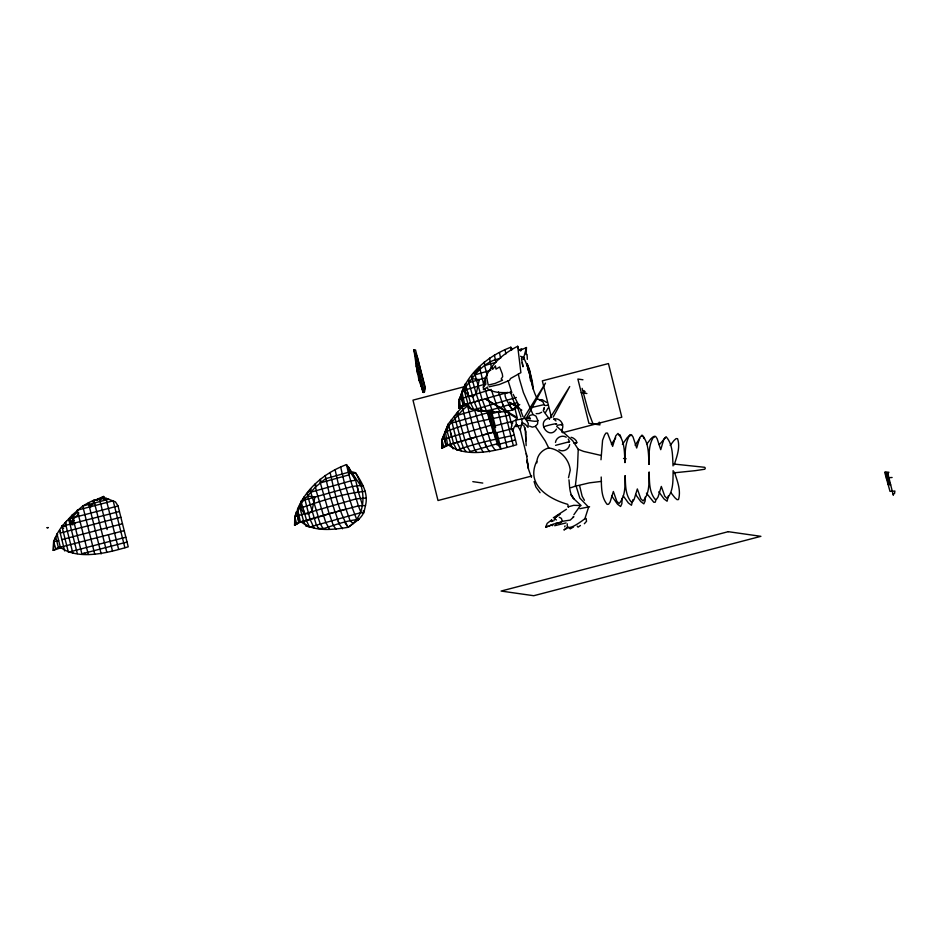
<?xml version="1.0" encoding="UTF-8"?>
<svg xmlns="http://www.w3.org/2000/svg" width="942" height="942" viewBox="0 0 942 942"><rect width="100%" height="100%" fill="white"/><g stroke="black" fill="none" stroke-linecap="round" stroke-linejoin="round"><path stroke-width="1.41" d="M625.17 475.675C624.923 484.989 625.771 496.187 619.094 503.499L616.822 501.321L613.36 491.488L610.11 502.027L608.638 504.229L607.143 504.394C600.902 496.787 601.585 486.272 601.196 477.017M673.13 470.611C672.882 479.925 673.73 491.135 667.054 498.436L664.781 496.257L661.319 486.437L658.069 496.976L656.586 499.166L655.102 499.331C648.861 491.724 649.544 481.209 649.156 471.954C648.861 481.633 650.004 493.314 643.068 500.967L640.807 498.789L637.334 488.957L634.084 499.507L632.612 501.697L631.128 501.862C625.135 494.597 625.535 484.565 625.205 475.675M570.911 487.697L575.338 486.19L577.517 467.044L578.235 449.299L572.63 440.644L556.651 426.314M600.996 459.755L602.586 440.232L604.564 435.11L606 433.026L607.496 433.132L612.641 446.378L615.774 435.84L617.976 433.438C624.993 441.091 624.369 452.831 624.958 462.628C625.064 453.232 624.887 442.858 630.045 434.651L631.54 434.757L633.048 437.029L636.674 448.003L639.83 437.477L642.02 435.086C649.038 442.74 648.414 454.468 649.003 464.276M352.614 472.095L355.452 472.719C361.928 482.386 368.558 493.408 365.496 505.536L358.384 505.866L329.17 513.755L298.755 522.315L294.599 525.283L294.752 516.652L301.099 502.38M512.307 349.023L510.811 347.245C485.307 356.865 459.696 379.155 458.931 407.933L467.232 405.048L463.087 404.966L458.931 407.933L459.225 399.326L461.133 394.78M465.195 404.2L457.6 411.984L448.321 423.912L441.88 439.667L441.657 448.298L450.606 444.2L493.467 432.19L497.317 443.729L500.908 448.863L496.87 432.672L493.29 432.166L482.186 435.145L474.721 410.3L477.406 409.535M561.797 432.142L561.856 430.141M53.294 550.387L58.38 547.549L61.595 547.502L53.294 550.387L53.588 541.768L57.015 533.914L61.913 526.284L72.193 515.038L82.731 506.031L88.407 502.769L93.823 500.202L105.881 498.2L115.442 501.874L118.044 505.972L128.23 546.819C108.624 552.53 78.963 560.784 60.359 547.326L57.015 533.914L57.662 534.526M294.599 525.283C295.352 514.697 296.495 502.522 298.755 522.315L301.664 522.221M512.636 428.551L516.675 444.742C497.058 450.441 467.409 458.695 448.804 445.248L447.556 445.06L445.448 431.825L442.033 439.69L441.727 448.31L445.896 445.33L465.136 440.032M526.131 354.628L526.448 347.527L519.748 350.542M622.097 498.236L621.873 503.711L620.601 506.49L617.528 504.205L611.699 495.998M632.836 499.743L631.458 505.253L628.385 502.969L623.192 495.833M645.282 496.976L645.117 501.073L643.845 503.852L640.772 501.568L635.567 494.432M668.467 495.704L667.089 501.215L664.016 498.93L658.811 491.795M512.53 423.688L512.625 421.474L515.792 420.097L525.483 418.307L528.25 423.429L528.015 427.327L525.283 424.3L522.315 422.605L521.432 418.554M53.364 550.399L53.741 541.791L55.696 536.763L58.38 547.549L59.311 547.691M459.225 402.199L458.931 407.933L464.017 405.095L482.328 399.655M536.869 462.887C536.61 455.81 541.991 449.617 548.739 447.992C559.878 449.31 569.121 459.037 570.251 470.129L568.497 477.747M528.603 417.318L529.946 415.387L533.007 414.586L535.974 416.14L537.87 420.568L537.552 423.994L535.374 426.337L532.312 427.138L529.51 426.09M69.39 521.809L72.31 522.021L74.3 520.149M551.388 521.585L551.6 519.96L547.22 523.34L545.677 526.943M567.32 523.858C565.541 533.466 581.756 521.126 584.864 518.748L588.597 507.185L579.836 498.094L575.903 485.413M526.448 347.527L523.21 359.538L523.952 358.042L520.585 356.253M363.141 485.789L360.633 485.589L346.479 464.606C325.273 472.46 306.256 488.109 297.566 509.222L300.427 522.045L301.664 522.221C314.228 532.206 333.315 529.663 348.151 527.308C366.874 515.18 366.108 490.17 355.452 472.719L348.257 472.342L325.543 478.713L315.37 487.12L301.428 502.934L299.662 506.984L302.665 506.843M422.887 392.108L416.293 365.684L418.978 380.203L423.429 392.437L424.442 392.025L425.16 388.599L424.76 385.537L417.059 356.1M364.248 510.964C362.046 518.701 354.039 522.563 348.163 527.308C338.578 510.729 334.351 491.241 330.1 472.507M364.248 510.964L365.496 505.536M62.443 528.415L63.715 528.026M511.577 426.196L511.176 427.833L512.731 431.401L514.002 427.433L516.416 424.253L515.792 420.097M547.844 405.319L544.935 405.519M536.622 461.474C525.648 484.777 548.609 498.977 567.79 504.347L568.379 507.055M655.973 499.849L655.279 502.157L653.842 502.322L646.436 493.196M584.947 391.377L584.641 392.355L583.958 390.553M674.26 464.83C676.792 456.493 680.548 447.379 677.557 438.689L676.109 438.595L673.954 440.55L670.162 445.436M301.664 501.58L301.181 500.885L301.428 502.934L299.85 507.726L303.63 521.209M510.328 391.766L514.414 403.353L516.699 406.084L518.371 406.32C511.553 412.113 502.345 412.043 493.914 411.984L491.83 409.629L487.909 398.077L464.759 404.695L461.898 391.872L465.513 383.535L465.76 385.584L464.182 390.377L467.962 403.847M548.044 408.039L545.347 412.737M555.462 442.399C556.098 437.524 562.021 434.545 566.248 437.206M561.927 429.74C564.941 424.512 559.831 417.436 553.884 419.025M569.651 444.624C569.015 449.499 563.092 452.478 558.865 449.817M543.475 410.123L544.37 407.509L543.534 409.958M555.603 445.33L569.51 441.692L568.262 439.054M569.51 441.692L568.379 442.351M571.123 437.3C573.242 437.312 579.071 442.01 575.821 443.423M580.107 505.972L573.866 514.732M533.007 414.586L523.387 392.473L519.301 378.602L518.336 374.127L520.891 372.643L517.7 346.279C501.403 354.345 483.27 370.194 483.434 389.717L487.662 387.032M570.452 527.579L570.181 528.909L573.56 526.955M509.292 415.139C487.991 419.755 465.183 423.017 445.071 432.296L448.321 423.912L453.573 443.341M544.135 404.813L542.981 401.94L538.424 399.137M564.694 526.778L565.059 525.883M499.295 358.678C483.081 361.716 472.648 377.059 463.994 389.623L466.997 389.493M353.203 523.564L350.083 520.702L346.008 509.116L329.17 513.755L320.327 482.881L348.94 474.909L346.479 464.606L350.236 471.977L348.94 474.909L358.384 505.866L360.998 512.589L363.777 512.99L363.235 510.811M553.731 520.902L554.685 518.783L556.416 519.984M459.378 399.337L461.062 395.593M97.285 500.214L97.886 498.907L103.691 496.469L104.362 499.331M297.436 510.717L298.32 508.81L297.566 509.222L298.32 511.694M461.333 394.309L465.195 387.904L461.898 391.872L462.652 391.46M520.655 351.001L521.68 348.799L519.172 349.765M611.405 444.294L615.715 437.783M531.559 380.533L529.18 368.84L526.943 363.671M635.12 445.272L639.759 438.313M553.142 417.106L569.71 386.55L549.41 418.966M526.342 418.071L545.489 383.088L523.893 417.718M622.391 444.412L627.337 437.488L629.491 435.522L630.928 435.628M455.822 415.481L458.036 411.901L457.894 415.21L464.901 439.996M302.358 500.284L304.219 496.775L310.059 519.242M445.071 432.296L446.791 429.999L446.626 428.48L447.12 430.047M78.845 512.907L78.056 512.554M646.954 443.87L650.651 439.019L652.794 437.064L654.243 437.159M659.282 444.718L665.217 437.877M450.771 444.224L446.991 430.741L448.569 425.949L462.498 410.147L467.467 405.896C472.013 421.58 474.886 438.265 483.222 452.29M309.423 491.265L307.316 492.913L307.681 496.081L316.276 524.812L318.62 528.474L323.977 528.533M473.755 373.915L479.16 368.322M450.3 422.44L451.866 420.521L451.348 419.802L457.023 442.234L461.262 451.018M299.215 507.243L297.566 509.222C319.314 501.427 342.229 493.596 365.366 491.288M299.014 507.479L297.566 509.222L299.438 507.797M464.076 389.246L461.898 391.872L466.832 389.47L483.682 384.536L479.431 366.638L480.126 367.415M485.271 380.262L484.2 381.534L485.365 380.285M556.451 429.128C549.045 440.726 535.974 421.922 548.468 418.248M886.975 474.474L888.907 472.248L884.656 472.154L890.013 491.359L894.9 491.041L894.511 493.702L892.934 493.879M483.164 387.091L485.848 384.195L485.424 380.215L483.493 383.135L485.012 382.04M72.828 553.107L65.233 522.645L66.446 521.315M556.357 523.199L555.662 523.94L562.35 521.315L570.24 520.102L573.866 516.711L572.96 517.052M77.374 512.118L69.578 519.772L70.756 524.529L70.049 524.423M527.167 420.827C525.012 418.766 536.022 422.899 537.87 420.568M518.383 404.365L512.495 409.958C511.176 407.074 500.12 392.567 507.597 392.52L499.39 394.78L498.495 392.002M71.404 524.623L70.697 521.797L73.535 518.96M78.669 514.026L74.477 518.006L72.193 515.038L81.872 553.849L84.756 553.307M554.555 518.336L560.113 513.991L555.933 516.852M125.839 537.211L68.377 552.236L61.913 526.284L63.196 525.212M89.784 506.749L90.62 507.173L89.985 504.606M566.436 509.269L553.331 517.77M91.15 505.56L94.518 502.957M482.245 399.643L486.472 411.254L488.521 411.536L474.014 409.782L469.505 407.815C482.08 415.045 496.163 408.11 508.892 404.836L512.483 409.958L517.535 406.202M512.495 409.958L519.748 404.565M580.437 525.495L578.023 527.167L577.258 526.178M557.311 522.857L560.478 522.834L562.35 521.315L561.397 518.371L559.277 517.311M294.599 525.295L299.686 522.445M303.571 521.727L300.969 522.304L329.323 513.779L333.256 525.33L336.094 529.274M518.336 374.127L510.529 378.496L509.54 380.332L499.413 384.501L489.075 386.809M301.511 521.633L301.664 522.221L303.477 521.185L305.997 525.86L309.683 527.143M448.792 445.236L450.606 444.2L453.126 448.875L452.843 447.721M98.368 499.59L103.691 496.469L104.232 499.213M566.99 528.344L563.905 529.957L567.402 527.308L569.239 528.05M547.844 526.166L545.63 527.343L553.06 524.305L552.507 525.66L551.423 525.024M584.346 523.74L586.536 521.326L586.159 518.465L584.864 518.748M541.685 412.219L539.059 413.55L536.151 413.668M568.026 506.89L573.678 505.336L581.084 505.524L574.161 499.13L571.076 494.703L573.76 498.777C569.274 493.561 569.733 486.272 568.956 479.843M92.139 501.721L97.886 498.907M556.074 424.253C560.278 422.216 540.414 426.903 544.382 427.138M561.491 425.019L562.61 424.359L557.217 425.289M491.288 389.458L459.084 399.29L460.579 406.756L461.615 406.909M510.917 421.675L495.151 425.796L491.006 425.207L441.88 439.667L443.906 447.203M366.191 498.035L356.005 498.907L294.752 516.652L296.765 524.188M618.588 434.827L620.036 434.921L620.754 437.076M641.902 436.346L643.351 436.44L644.081 438.595M465.76 385.584L470.494 402.929L473.873 409.758L516.346 397.489M521.727 357.725L523.21 357.183C530.899 369.959 530.099 386.173 537.576 399.302M317.913 516.993L320.198 523.67L323.177 528.745C334.763 525.024 346.691 520.455 358.737 519.442L356.264 520.09M566.071 522.928L554.673 525.718M556.039 523.269L549.351 525.871M531.429 407.556L544.229 404.577M486.237 377.542L468.904 382.664L474.215 401.857L477.935 410.571L478.995 410.724L473.873 409.758M482.104 399.62L475.098 374.834L490.747 370.253M457.894 415.21L474.721 410.3M318.349 517.064L310.766 492.195L350.506 480.962L355.652 480.338L358.443 491.594L357.018 485.884L352.12 486.543L304.584 500.014M451.713 423.04L487.297 412.867L492.101 413.55L500.767 411.289M471.106 451.548L470.305 451.76L467.326 446.685L465.054 440.02L476.464 436.794M517.959 426.149L522.48 424.818L522.315 422.605L520.149 429.929L516.416 424.253L517.959 426.149L515.804 426.596M575.338 486.19L589.386 482.857L601.514 481.374M500.426 411.925L497.588 407.98L493.655 396.417L487.756 398.054L484.836 388.481M353.862 473.167L355.452 472.719M487.261 375.74L484.659 365.531L495.869 362.364L494.432 355.146M499.707 444.071L497.317 443.729L470.246 451.536M491.724 390.848L493.502 396.394L499.554 394.804L503.405 406.343L506.796 411.442M453.432 443.317L456.823 450.158C475.557 443.235 495.056 439.396 514.273 435.133M306.303 520.302L309.541 527.108L360.998 512.589M508.892 404.836L517.017 402.717M356.276 520.09L358.737 519.442M465.536 386.397L412.985 400.138L438.006 500.52L531.759 476.016M108.766 499.225L82.731 506.031L94.789 554.379M77.315 553.578L68.672 518.877L118.044 505.972M62.643 526.943L61.913 526.284L119.434 511.518M60.229 533.066L120.847 517.217M55.978 549.363L53.588 541.768L58.639 540.449M61.866 539.613L122.484 523.764M496.87 432.672L511.518 428.845M124.191 530.629L59.664 547.408M496.905 444.812L515.474 439.949M81.872 553.849L127.04 542.039M562.562 432.696L621.802 417.212L608.438 363.565L542.333 380.851L551.482 417.553M301.664 522.221L303.571 521.727M892.109 477.488L886.269 477.888M527.567 418.589L530.075 417.942L529.015 418.201M579.848 508.692L589.586 506.761M314.133 528.003L309.977 519.219M61.913 526.284L65.94 525.506L63.915 525.754M476.558 409.346L474.167 409.805L470.329 408.51L465.843 404.271M573.996 443.164L576.94 442.752M465.289 404.954L467.797 403.824L470.329 408.498L470.046 407.356M673.73 472.86L695.267 470.659L704.804 469.222L705.311 468.233L704.781 467.314L673.589 464.017M357.018 485.884L360.633 485.589M539.165 399.773L542.086 399.655L546.654 402.469M479.101 410.724L493.914 411.984L488.062 411.442M472.366 376.659L471.648 375.564L472.013 378.719L479.313 379.602L476.181 393.85L482.139 411.006L483.764 411.242L477.935 410.571M307.681 496.081L314.981 496.952L311.849 511.2L308.493 514.061L304.301 513.39L299.85 507.726L299.686 505.83M473.814 408.981L474.014 409.782L482.139 411.006M478.477 410.653L482.952 411.124L482.775 410.406M623.522 458.448L626.147 458.778M418.26 373.585L417.447 373.468L413.903 349.765L415.54 349.988L425.16 388.599M582.945 379.767L577.87 379.049L588.915 423.347L599.948 424.913L599.253 422.146M581.249 392.614L586.901 393.52M422.805 379.155L423.394 379.237M418.978 380.203L419.944 380.332M420.744 386.126L421.415 386.22M461.027 394.262L463.087 404.966L464.948 405.225M594.037 423.665L592.824 423.488L588.526 411.948L582.121 388.363M488.521 411.536L487.45 411.159M888.129 484.459L890.673 484.824M446.908 430.011L447.097 430.765M482.186 435.145L486.213 446.72L489.593 451.819M444.129 434.674L445.896 445.33L446.826 445.472M471.53 438.56L470.564 438.43L468.41 431.483L462.239 407.015M461.085 441.15L454.456 415.94M472.813 481.645L482.787 483.069M340.674 467.091L344.313 482.61L352.32 507.538M335.988 512.26L335.058 512.13L329.135 492.843L325.167 475.439M335.222 512.154L337.495 518.83M306.633 520.349L301.428 502.934M88.819 504.441L90.055 504.618M75.101 523.446L74.159 522.916M464.017 388.481L464.182 390.377L468.633 396.04L472.825 396.712L476.181 393.85L472.013 378.719M601.196 455.469L583.569 451.383L578.235 449.299M527.473 368.428L529.18 368.84L532.23 381.086L532.866 388.61L532.23 381.086L530.523 380.686L529.698 373.927L527.92 369.535M72.946 517.759L73.723 517.9L73.24 515.969M528.121 417.824L530.428 418.837L527.544 417.377M480.95 410.005L482.952 411.124M518.983 407.627L509.492 402.293L521.821 410.147M475.333 371.937L474.792 371.619L475.098 374.834M311.001 489.287L310.46 488.969L310.766 492.195M516.322 416.941L485.271 398.831L517.146 418.542M487.367 388.622C494.409 393.579 503.652 392.484 511.824 392.59L508.079 380.639M529.698 373.927L530.417 375.328L528.792 369.594M100.782 499.919L99.499 498.954L107.141 529.592M468.951 379.744L468.904 382.664M553.943 419.096L555.957 420.944M60.206 530.982L59.558 530.37L64.692 550.964M68.672 518.877L70.697 521.797M65.233 522.645L66.07 523.528M315.794 484.777L315.099 483.988L316.171 490.582L323.424 515.404M549.304 418.943L543.24 410.724M476.723 452.348L474.85 450.029L470.788 438.454M670.928 492.701L674.872 497.706L677.086 499.684L678.523 499.519C681.219 490.24 677.204 480.761 674.378 471.977M535.374 426.337L545.277 441.056L548.739 447.992M329.582 529.333L325.626 522.068L323.577 515.427M540.06 492.701L535.868 486.955L534.079 481.586M320.881 480.491L320.021 479.313L320.327 482.881M524.812 418.036L526.248 420.026M495.28 450.323L491.7 445.201L480.491 410.159M526.825 365.472L529.18 368.84M344.56 522.186L348.151 527.32M337.295 518.795L339.073 523.705L342.464 528.792M551.6 519.96L552.507 521.338M350.236 471.977L355.652 480.338L351.649 472.178M513.154 394.309L518.265 404.271M584.429 500.296L582.156 496.281L579.648 485.884M351.672 472.825L348.717 467.267L349.376 469.928M522.257 362.564L522.951 366.803L521.432 358.502M512.059 349.706L510.811 347.245L511.4 349.835M356.582 519.136L352.167 507.514M461.733 398.407L463.087 404.966M444.542 438.772L445.896 445.33M297.413 515.757L298.755 522.315M491.889 367.239L492.666 369.346L495.433 365.873L495.998 369.134L499.637 366.944L502.333 373.998L502.675 376.706L501.168 379.014L502.533 380.203L495.151 383.418L488.227 385.078L486.425 376.046M520.655 410.335L522.987 416.6M460.991 441.139L463.417 447.827L465.76 451.501L465.583 450.771M531.418 477.335L528.497 469.151L526.319 453.526M362.47 505.1L358.231 491.559M517.134 406.037L520.926 417.094M523.764 425.395L526.131 432.307M346.008 509.116L338.39 484.247L335.152 469.964M493.29 432.166L487.297 412.867M502.616 403.906L503.405 406.343M485.424 444.283L486.213 446.72M338.284 521.267L339.073 523.705M517.7 346.279L518.336 348.599M71.415 521.903L72.122 524.718M527.379 364.048L528.438 368.204M893.31 495.386L887.623 472.578M886.917 472.484L889.966 484.718M886.269 472.389L887.694 478.089M885.551 472.283L888.6 484.529M514.779 407.921L517.193 417.624M519.96 428.728L526.896 456.505M508.221 410.853L511.953 425.796M504.877 411.736L513.319 445.613M498.259 411.948L507.067 447.25M491.359 410.571L495.586 427.503M490.335 410.63L498.636 443.918M489.451 413.173L495.857 438.878M488.297 413.008L491.347 425.254M467.656 392.108L468.633 396.04M450.453 432.484L451.442 436.405M413.903 349.765L424.442 392.025M415.622 361.151L423.429 392.437M318.443 527.755L318.62 528.474M304.631 497.093L304.819 497.847M303.324 509.469L304.301 513.39M305.703 524.706L305.997 525.86M297.001 511.671L297.236 512.625M124.874 547.702L113.181 500.814L77.256 510.199L88.277 554.438M105.881 498.2L118.621 549.327M108.424 534.762L112.463 550.94M93.823 500.202L106.846 552.412M88.407 502.769L101.159 553.896M72.31 522.021L73.017 524.847M491.618 368.722L489.499 358.09M505.006 349.741L505.936 353.898M499.472 352.614L500.638 358.301M526.919 460.191L528.38 468.362L527.073 461.038M525.13 427.892L525.93 440.891M484.353 361.952L484.659 365.531M527.084 354.392L527.32 359.338M526.131 445.637L525.66 433.438L525.671 434.097M673.047 465.913C672.47 456.105 673.083 444.377 666.065 436.723L663.874 439.113L660.731 449.675L657.127 438.654L655.585 436.393L654.089 436.287C648.308 444.353 649.109 454.845 649.05 464.276M48.195 527.602L47.1 527.72L48.195 527.602M728.248 531.677L501.097 591.058L533.749 595.721L760.901 536.328L728.248 531.677"/></g></svg>
